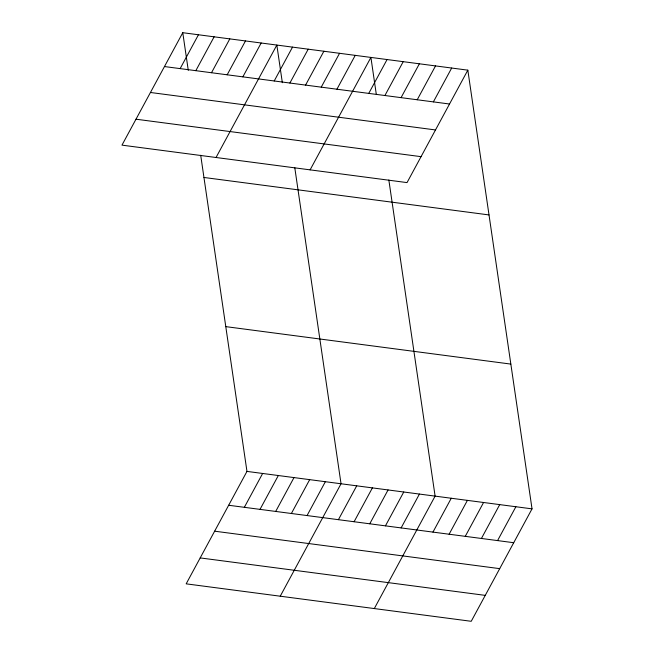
<?xml version="1.0" encoding="UTF-8"?>
<svg xmlns="http://www.w3.org/2000/svg" width="654" height="654" viewBox="0 0 654 654"><rect width="100%" height="100%" fill="white"/><g stroke="black" fill="none" stroke-linecap="round" stroke-linejoin="round"><path stroke-width="0.98" d="M182.768 32.7L121.971 145.139L407.033 182.597L467.831 70.158L182.768 32.7L188.278 70.338M180.144 68.613L198.448 34.76M195.824 70.673L214.128 36.82M211.504 72.733L229.807 38.88M227.175 74.793L245.479 40.94M242.855 76.853L261.159 43.001M216.041 157.5L276.838 45.061L282.348 82.698M274.214 80.973L292.518 47.121M289.894 83.033L308.197 49.181M305.573 85.094L323.877 51.241M321.245 87.154L339.549 53.301M336.924 89.214L355.228 55.361M310.11 169.86L370.908 57.421L376.271 94.094M368.758 93.399L387.062 59.547M384.912 95.517L403.216 61.664M401.066 97.642L419.369 63.79M417.219 99.768L435.523 65.915M433.373 101.885L451.677 68.032M200.704 155.276L246.967 471.403L186.169 583.842L471.232 621.3L532.029 508.861L467.831 70.158M244.343 507.316L262.646 473.463M260.022 509.376L278.326 475.523M275.694 511.436L293.998 477.584M291.373 513.496L309.677 479.644M307.053 515.556L325.357 481.704M280.239 596.203L341.036 483.764L294.774 167.637M338.412 519.677L356.716 485.824M354.092 521.737L372.396 487.884M369.763 523.797L388.067 489.944M385.443 525.857L403.747 492.004M401.123 527.917L419.427 494.064M374.309 608.563L435.106 496.124L388.844 179.997M432.956 532.103L451.26 498.25M449.11 534.228L467.414 500.375M465.264 536.345L483.568 502.493M481.418 538.471L499.721 504.618M497.571 540.588L515.875 506.744M164.465 66.553L449.527 104.011M150.445 92.484L435.499 129.942M135.999 119.2L421.053 156.658M203.958 177.471L489.012 214.929M225.785 326.632L510.839 364.09M246.967 471.403L532.029 508.861M228.663 505.256L513.725 542.714M214.643 531.187L499.697 568.645M200.198 557.911L485.252 595.369"/></g></svg>
